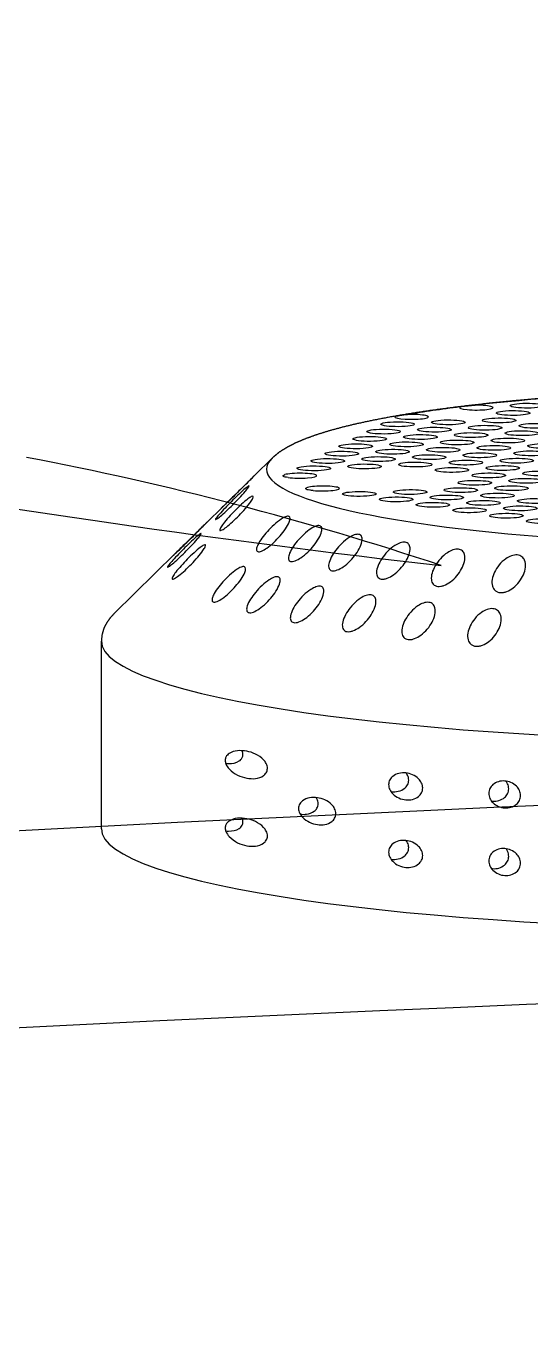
# Model space of a CAD drawing. Extents: x 398 to 508, y 628 to 778.
# Drawn here: x 456.086 to 457.453, y 676.666 to 680.241 of the extents above; entities that cross this region are included whole.
import ezdxf

# ---------------------------------------------------------------- set-up
doc = ezdxf.new("R2010")
doc.units = 0
doc.header["$MEASUREMENT"] = 0
doc.layers.add('1', color=4, linetype='Continuous')
doc.layers.add('DIM', color=3, linetype='Continuous')

# ---------------------------------------------------------------- blocks, each defined once
blk = doc.blocks.new('SUCTION')
at = {"layer": '1'}
for p, q in [((-0.4728, -1.3603), (-0.4244, -1.408)), ((-0.3377, -1.4934), (-0.2956, -1.5349)), ((-0.2095, -1.6197), (-0.0445, -1.7824)), ((0.5395, -1.808), (0.0307, -1.8158))]:
    blk.add_line(p, q, dxfattribs=at)
for centre, major_axis, start_param, end_param in [((0.0017, 0.059), (-0.0289, 1.8748), 3.141593, 6.283185), ((0.5106, 0.0668), (-0.0289, 1.8748), 3.141593, 6.283185), ((-0.4641, 0.0518), (-0.022, 1.427), 2.994561, 6.430217)]:
    blk.add_ellipse(centre, major_axis=major_axis, ratio=0.145722, start_param=start_param, end_param=end_param, dxfattribs=at)
at = {"layer": '1', "color": 3}
for centre, major_axis, start_param, end_param in [((-0.4786, 0.0515), (-0.0215, 1.3915), 1.410939, 2.237983), ((-0.5711, -0.6471), (0.0007, -0.0455), 0.253665, 6.53685), ((-0.5169, -0.6224), (0.0007, -0.0455), 0.253665, 6.53685), ((-0.4421, -0.6353), (0.0007, -0.0455), 0.253665, 6.53685), ((-0.3673, -0.6481), (0.0007, -0.0455), 0.253665, 6.53685), ((-0.313, -0.6234), (0.0007, -0.0455), 0.253665, 6.53685), ((-0.6254, -0.6718), (0.0007, -0.0455), 0.253665, 6.53685), ((-0.5506, -0.6846), (0.0007, -0.0455), 0.253665, 6.53685), ((-0.4963, -0.66), (0.0007, -0.0455), 0.253665, 6.53685), ((-0.4216, -0.6728), (0.0007, -0.0455), 0.253665, 6.53685), ((-0.3468, -0.6857), (0.0007, -0.0455), 0.253665, 6.53685), ((-0.6049, -0.7093), (0.0007, -0.0455), 0.253665, 6.53685), ((-0.5301, -0.7222), (0.0007, -0.0455), 0.253665, 6.53685), ((-0.4758, -0.6975), (0.0007, -0.0455), 0.253665, 6.53685), ((-0.401, -0.7104), (0.0007, -0.0455), 0.253665, 6.53685), ((-0.3262, -0.7232), (0.0007, -0.0455), 0.253665, 6.53685), ((-0.5843, -0.7469), (0.0007, -0.0455), 0.253665, 6.53685), ((-0.5096, -0.7598), (0.0007, -0.0455), 0.253665, 6.53685), ((-0.4553, -0.7351), (0.0007, -0.0455), 0.253665, 6.53685), ((-0.3805, -0.7479), (0.0007, -0.0455), 0.253665, 6.53685), ((-0.5638, -0.7845), (0.0007, -0.0455), 0.253665, 6.53685), ((-0.489, -0.7973), (0.0007, -0.0455), 0.253665, 6.53685), ((-0.4348, -0.7726), (0.0007, -0.0455), 0.253665, 6.53685), ((-0.36, -0.7855), (0.0007, -0.0455), 0.253665, 6.53685), ((-0.6181, -0.8091), (0.0007, -0.0455), 6.025162, 11.05551), ((-0.5433, -0.822), (0.0007, -0.0455), 0.253665, 6.53685), ((-0.4685, -0.8349), (0.0007, -0.0455), 0.253665, 6.53685), ((-0.4142, -0.8102), (0.0007, -0.0455), 0.253665, 6.53685), ((-0.3395, -0.823), (0.0007, -0.0455), 0.253665, 6.53685), ((-0.5228, -0.8596), (0.0007, -0.0455), 0.253665, 6.53685), ((-0.448, -0.8724), (0.0007, -0.0455), 0.253665, 6.53685), ((-0.3937, -0.8477), (0.0007, -0.0455), 0.253665, 6.53685), ((-0.4786, 0.0515), (-0.0215, 1.3915), 2.276318, 2.419801), ((-0.577, -0.8843), (0.0007, -0.0455), 0.253665, 6.53685), ((-0.5022, -0.8971), (0.0007, -0.0455), 0.253665, 6.53685), ((-0.3732, -0.8853), (0.0007, -0.0455), 0.253665, 6.53685), ((-0.5565, -0.9218), (0.0007, -0.0455), 0.253665, 6.53685), ((-0.4817, -0.9347), (0.0007, -0.0455), 0.253665, 6.53685), ((-0.3527, -0.9228), (0.0007, -0.0455), 0.253665, 6.53685), ((-0.536, -0.9594), (0.0007, -0.0455), 0.253665, 6.53685), ((-0.4612, -0.9722), (0.0007, -0.0455), 0.253665, 6.53685), ((-0.5902, -0.9841), (0.0007, -0.0455), 6.20698, 11.237328), ((-0.5155, -0.9969), (0.0007, -0.0455), 0.253665, 6.53685), ((-0.3864, -0.9851), (0.0007, -0.0455), 0.253665, 6.53685), ((-0.5697, -1.0216), (0.0007, -0.0455), 0.253665, 6.53685), ((-0.4949, -1.0345), (0.0007, -0.0455), 0.253665, 6.53685), ((-0.3659, -1.0226), (0.0007, -0.0455), 0.253665, 6.53685), ((-0.5492, -1.0592), (0.0007, -0.0455), 0.253665, 6.53685), ((-0.4744, -1.072), (0.0007, -0.0455), 0.253665, 6.53685), ((-0.5287, -1.0967), (0.0007, -0.0455), 0.253665, 6.53685), ((-0.4539, -1.1096), (0.0007, -0.0455), 0.253665, 6.53685), ((-0.3791, -1.1224), (0.0007, -0.0455), 0.253665, 6.53685), ((-0.5081, -1.1343), (0.0007, -0.0455), 0.253665, 6.53685), ((-0.4876, -1.1718), (0.0007, -0.0455), 0.253665, 6.53685), ((-0.4671, -1.2094), (0.0007, -0.0455), 0.253665, 6.53685), ((-0.3923, -1.2222), (0.0007, -0.0455), 0.970993, 6.001341), ((-0.4466, -1.2469), (0.0007, -0.0455), 0.253665, 6.53685), ((-0.426, -1.2845), (0.0007, -0.0455), 0.789174, 5.819522)]:
    blk.add_ellipse(centre, major_axis=major_axis, ratio=0.145722, start_param=start_param, end_param=end_param, dxfattribs=at)
at = {"layer": '1'}
for points in [[(-0.6826, 0.2881), (-0.6831, 0.2145), (-0.6829, 0.1403), (-0.6822, 0.066), (-0.6809, -0.0084), (-0.679, -0.0826), (-0.6766, -0.1565), (-0.6736, -0.2298), (-0.67, -0.3023), (-0.6659, -0.3738), (-0.6613, -0.4441), (-0.6561, -0.513), (-0.6505, -0.5804), (-0.6443, -0.646), (-0.6377, -0.7097), (-0.6306, -0.7713), (-0.6231, -0.8306), (-0.6151, -0.8875), (-0.6068, -0.9418), (-0.598, -0.9934), (-0.5889, -1.0422), (-0.5794, -1.088), (-0.5696, -1.1307), (-0.5595, -1.1704), (-0.549, -1.2068), (-0.5381, -1.24), (-0.5268, -1.27), (-0.515, -1.2969), (-0.5024, -1.3208), (-0.4886, -1.3418), (-0.4728, -1.3603)], [(-0.0445, -1.7824), (-0.0324, -1.793), (-0.0189, -1.8022), (-0.0038, -1.8096), (0.0129, -1.8143), (0.0307, -1.8158)]]:
    blk.add_open_spline(points, degree=1, dxfattribs=at)
at = {"layer": '1', "color": 3}
for points, knots in [([(-0.1671, -0.6745), (-0.1608, -0.6771), (-0.1542, -0.6808), (-0.1416, -0.6901), (-0.1357, -0.6957), (-0.127, -0.7068), (-0.1233, -0.7127), (-0.1196, -0.7219), (-0.1187, -0.725), (-0.1176, -0.731), (-0.1174, -0.734), (-0.1178, -0.7395), (-0.1184, -0.7421), (-0.1202, -0.7468), (-0.1215, -0.749), (-0.1262, -0.7544), (-0.1305, -0.7568), (-0.1402, -0.7597), (-0.1465, -0.76), (-0.1596, -0.758), (-0.1664, -0.7559), (-0.179, -0.7501), (-0.186, -0.7459), (-0.1989, -0.7356), (-0.2049, -0.7294), (-0.2128, -0.7183), (-0.2158, -0.7131), (-0.2197, -0.7024), (-0.2206, -0.6969), (-0.2199, -0.6874), (-0.2184, -0.683), (-0.2132, -0.6761), (-0.2097, -0.6737), (-0.2007, -0.6698), (-0.1942, -0.6689), (-0.1806, -0.67), (-0.1735, -0.6719), (-0.1671, -0.6745)], [0, 0, 0, 0, 0.023389, 0.023389, 0.0467779, 0.0467779, 0.0659746, 0.0659746, 0.0755729, 0.0755729, 0.0851712, 0.0851712, 0.0947696, 0.0947696, 0.1043679, 0.1043679, 0.1235645, 0.1235645, 0.1469535, 0.1469535, 0.1703425, 0.1703425, 0.1947513, 0.1947513, 0.2191601, 0.2191601, 0.2357472, 0.2357472, 0.2523342, 0.2523342, 0.2689213, 0.2689213, 0.2855084, 0.2855084, 0.3099172, 0.3099172, 0.334326, 0.334326, 0.334326, 0.334326]), ([(0.4272, -0.7594), (0.4227, -0.7594), (0.418, -0.7584), (0.4098, -0.7545), (0.4062, -0.7516), (0.3997, -0.7444), (0.3969, -0.7392), (0.3934, -0.728), (0.3928, -0.722), (0.3934, -0.711), (0.3946, -0.7051), (0.3992, -0.6939), (0.4025, -0.6886), (0.4097, -0.6812), (0.4136, -0.6782), (0.4224, -0.6741), (0.4271, -0.6729), (0.4362, -0.6728), (0.4409, -0.6738), (0.4492, -0.6776), (0.4528, -0.6805), (0.4593, -0.6877), (0.4622, -0.6929), (0.4657, -0.704), (0.4663, -0.7099), (0.4657, -0.7209), (0.4645, -0.7269), (0.4598, -0.7382), (0.4564, -0.7435), (0.4491, -0.751), (0.4452, -0.754), (0.4365, -0.7581), (0.4318, -0.7593), (0.4272, -0.7594)], [0, 0, 0, 0, 0.0137694, 0.0137694, 0.0275389, 0.0275389, 0.045875, 0.045875, 0.0642111, 0.0642111, 0.0822466, 0.0822466, 0.1002822, 0.1002822, 0.114005, 0.114005, 0.1277279, 0.1277279, 0.1414507, 0.1414507, 0.1551736, 0.1551736, 0.1732091, 0.1732091, 0.1912446, 0.1912446, 0.2095807, 0.2095807, 0.2279168, 0.2279168, 0.2416863, 0.2416863, 0.2554557, 0.2554557, 0.2554557, 0.2554557]), ([(0.6104, -0.7565), (0.6058, -0.7566), (0.6012, -0.7556), (0.5929, -0.7517), (0.5893, -0.7488), (0.5829, -0.7416), (0.58, -0.7364), (0.5766, -0.7252), (0.5759, -0.7192), (0.5765, -0.7082), (0.5777, -0.7022), (0.5823, -0.6911), (0.5857, -0.6858), (0.5929, -0.6784), (0.5968, -0.6754), (0.6055, -0.6712), (0.6103, -0.6701), (0.6193, -0.67), (0.624, -0.6709), (0.6323, -0.6748), (0.636, -0.6777), (0.6425, -0.6849), (0.6453, -0.6901), (0.6488, -0.7012), (0.6494, -0.7071), (0.6489, -0.7181), (0.6476, -0.7241), (0.6429, -0.7354), (0.6395, -0.7407), (0.6323, -0.7482), (0.6284, -0.7512), (0.6197, -0.7553), (0.6149, -0.7565), (0.6104, -0.7565)], [0, 0, 0, 0, 0.0137694, 0.0137694, 0.0275389, 0.0275389, 0.045875, 0.045875, 0.0642111, 0.0642111, 0.0822466, 0.0822466, 0.1002822, 0.1002822, 0.114005, 0.114005, 0.1277279, 0.1277279, 0.1414507, 0.1414507, 0.1551736, 0.1551736, 0.1732091, 0.1732091, 0.1912446, 0.1912446, 0.2095807, 0.2095807, 0.2279168, 0.2279168, 0.2416863, 0.2416863, 0.2554557, 0.2554557, 0.2554557, 0.2554557]), ([(0.4477, -0.7519), (0.4478, -0.7508), (0.4479, -0.7497), (0.4483, -0.7431), (0.4477, -0.737), (0.4443, -0.7257), (0.4415, -0.7204), (0.435, -0.7131), (0.4314, -0.7102), (0.4232, -0.7063), (0.4185, -0.7053), (0.4095, -0.7055), (0.4047, -0.7066), (0.3979, -0.7099), (0.3955, -0.7114), (0.3934, -0.7131)], [0.06228793, 0.06228793, 0.06228793, 0.06228793, 0.06587176, 0.06587176, 0.08466047, 0.08466047, 0.10344918, 0.10344918, 0.11715342, 0.11715342, 0.13085765, 0.13085765, 0.14456189, 0.14456189, 0.15250533, 0.15250533, 0.15250533, 0.15250533]), ([(0.6308, -0.749), (0.6309, -0.7479), (0.631, -0.7469), (0.6314, -0.7402), (0.6309, -0.7342), (0.6275, -0.7229), (0.6246, -0.7176), (0.6181, -0.7103), (0.6145, -0.7074), (0.6063, -0.7035), (0.6017, -0.7025), (0.5926, -0.7027), (0.5879, -0.7038), (0.581, -0.7071), (0.5787, -0.7086), (0.5765, -0.7102)], [0.06228793, 0.06228793, 0.06228793, 0.06228793, 0.06587176, 0.06587176, 0.08466047, 0.08466047, 0.10344918, 0.10344918, 0.11715342, 0.11715342, 0.13085765, 0.13085765, 0.14456189, 0.14456189, 0.15250533, 0.15250533, 0.15250533, 0.15250533]), ([(-0.0204, -0.7382), (-0.0142, -0.7408), (-0.0075, -0.7445), (0.0051, -0.7538), (0.011, -0.7594), (0.0197, -0.7705), (0.0234, -0.7764), (0.027, -0.7856), (0.0279, -0.7886), (0.029, -0.7947), (0.0292, -0.7976), (0.0288, -0.8032), (0.0282, -0.8058), (0.0264, -0.8105), (0.0251, -0.8126), (0.0204, -0.8181), (0.0162, -0.8205), (0.0065, -0.8234), (0.0002, -0.8236), (-0.0129, -0.8217), (-0.0197, -0.8196), (-0.0323, -0.8138), (-0.0393, -0.8096), (-0.0522, -0.7993), (-0.0582, -0.7931), (-0.0662, -0.782), (-0.0692, -0.7768), (-0.0731, -0.7661), (-0.074, -0.7606), (-0.0733, -0.7511), (-0.0717, -0.7467), (-0.0666, -0.7398), (-0.063, -0.7373), (-0.054, -0.7334), (-0.0475, -0.7326), (-0.0339, -0.7337), (-0.0268, -0.7356), (-0.0204, -0.7382)], [0, 0, 0, 0, 0.0233552, 0.0233552, 0.0467103, 0.0467103, 0.0658795, 0.0658795, 0.0754641, 0.0754641, 0.0850487, 0.0850487, 0.0946332, 0.0946332, 0.1042178, 0.1042178, 0.123387, 0.123387, 0.1467421, 0.1467421, 0.1700973, 0.1700973, 0.1945396, 0.1945396, 0.2189818, 0.2189818, 0.2355966, 0.2355966, 0.2522113, 0.2522113, 0.2688261, 0.2688261, 0.2854408, 0.2854408, 0.3098831, 0.3098831, 0.3343253, 0.3343253, 0.3343253, 0.3343253]), ([(-0.6191, -0.8532), (-0.6193, -0.8529), (-0.6194, -0.8525), (-0.6202, -0.8506), (-0.6206, -0.8483), (-0.6214, -0.8429), (-0.6218, -0.84), (-0.6227, -0.8336), (-0.6231, -0.83), (-0.6241, -0.8216), (-0.6245, -0.8168), (-0.6247, -0.812)], [-0.10333223, -0.10333223, -0.10333223, -0.10333223, -0.09981809, -0.09981809, -0.08531374, -0.08531374, -0.07331614, -0.07331614, -0.06095866, -0.06095866, -0.0463084, -0.0463084, -0.0463084, -0.0463084]), ([(-0.18, -0.8424), (-0.1739, -0.8455), (-0.1673, -0.8498), (-0.1548, -0.86), (-0.1491, -0.866), (-0.1405, -0.8774), (-0.137, -0.8833), (-0.1335, -0.8923), (-0.1326, -0.8953), (-0.1317, -0.901), (-0.1315, -0.9038), (-0.132, -0.9088), (-0.1327, -0.9112), (-0.1346, -0.9153), (-0.1359, -0.9171), (-0.1407, -0.9215), (-0.145, -0.9232), (-0.1548, -0.9246), (-0.1611, -0.924), (-0.1742, -0.9205), (-0.1809, -0.9176), (-0.1935, -0.9106), (-0.2003, -0.9059), (-0.2131, -0.8947), (-0.219, -0.8882), (-0.2267, -0.877), (-0.2296, -0.8718), (-0.2333, -0.8614), (-0.234, -0.8563), (-0.2332, -0.8475), (-0.2315, -0.8437), (-0.2262, -0.838), (-0.2227, -0.8361), (-0.2136, -0.8336), (-0.2071, -0.8337), (-0.1935, -0.8364), (-0.1865, -0.8391), (-0.18, -0.8424)], [0, 0, 0, 0, 0.023389, 0.023389, 0.0467779, 0.0467779, 0.0659746, 0.0659746, 0.0755729, 0.0755729, 0.0851712, 0.0851712, 0.0947696, 0.0947696, 0.1043679, 0.1043679, 0.1235645, 0.1235645, 0.1469535, 0.1469535, 0.1703425, 0.1703425, 0.1947513, 0.1947513, 0.2191601, 0.2191601, 0.2357472, 0.2357472, 0.2523342, 0.2523342, 0.2689213, 0.2689213, 0.2855084, 0.2855084, 0.3099172, 0.3099172, 0.334326, 0.334326, 0.334326, 0.334326]), ([(-0.0345, -0.9202), (-0.0283, -0.9233), (-0.0217, -0.9276), (-0.0094, -0.9378), (-0.0036, -0.9438), (0.0049, -0.9552), (0.0085, -0.9611), (0.012, -0.9701), (0.0128, -0.973), (0.0138, -0.9788), (0.0139, -0.9815), (0.0134, -0.9866), (0.0128, -0.9889), (0.0108, -0.993), (0.0095, -0.9948), (0.0047, -0.9993), (0.0004, -1.0009), (-0.0093, -1.0023), (-0.0156, -1.0018), (-0.0287, -0.9983), (-0.0354, -0.9954), (-0.048, -0.9884), (-0.0548, -0.9837), (-0.0676, -0.9725), (-0.0735, -0.966), (-0.0812, -0.9548), (-0.0841, -0.9495), (-0.0878, -0.9392), (-0.0886, -0.934), (-0.0877, -0.9253), (-0.0861, -0.9214), (-0.0808, -0.9157), (-0.0772, -0.9138), (-0.0681, -0.9114), (-0.0616, -0.9115), (-0.048, -0.9142), (-0.0409, -0.9169), (-0.0345, -0.9202)], [0, 0, 0, 0, 0.0233552, 0.0233552, 0.0467103, 0.0467103, 0.0658795, 0.0658795, 0.0754641, 0.0754641, 0.0850487, 0.0850487, 0.0946332, 0.0946332, 0.1042178, 0.1042178, 0.123387, 0.123387, 0.1467421, 0.1467421, 0.1700973, 0.1700973, 0.1945396, 0.1945396, 0.2189818, 0.2189818, 0.2355966, 0.2355966, 0.2522113, 0.2522113, 0.2688261, 0.2688261, 0.2854408, 0.2854408, 0.3098831, 0.3098831, 0.3343253, 0.3343253, 0.3343253, 0.3343253]), ([(0.4077, -1.031), (0.4054, -1.0311), (0.4032, -1.0308), (0.3988, -1.0298), (0.3967, -1.029), (0.3909, -1.0261), (0.3876, -1.0233), (0.3812, -1.0156), (0.3784, -1.0099), (0.3752, -0.9976), (0.3748, -0.9911), (0.3757, -0.9792), (0.3772, -0.9727), (0.3824, -0.9605), (0.3861, -0.9547), (0.3938, -0.9469), (0.3977, -0.9439), (0.4062, -0.9398), (0.4109, -0.9386), (0.4199, -0.9385), (0.4244, -0.9395), (0.4323, -0.9434), (0.4357, -0.9462), (0.4422, -0.9538), (0.445, -0.9595), (0.4483, -0.9716), (0.4487, -0.978), (0.4477, -0.9899), (0.4462, -0.9965), (0.4408, -1.0089), (0.437, -1.0148), (0.4292, -1.0226), (0.4254, -1.0255), (0.4191, -1.0287), (0.4168, -1.0295), (0.4123, -1.0307), (0.41, -1.031), (0.4077, -1.031)], [0, 0, 0, 0, 0.0068896, 0.0068896, 0.0137791, 0.0137791, 0.0275583, 0.0275583, 0.0493984, 0.0493984, 0.0712384, 0.0712384, 0.0924883, 0.0924883, 0.1137382, 0.1137382, 0.1274079, 0.1274079, 0.1410777, 0.1410777, 0.1547474, 0.1547474, 0.1684171, 0.1684171, 0.189667, 0.189667, 0.2109169, 0.2109169, 0.2327569, 0.2327569, 0.254597, 0.254597, 0.2683762, 0.2683762, 0.2752657, 0.2752657, 0.2821553, 0.2821553, 0.2821553, 0.2821553]), ([(0.5908, -1.0282), (0.5886, -1.0282), (0.5863, -1.028), (0.582, -1.027), (0.5799, -1.0262), (0.574, -1.0233), (0.5708, -1.0204), (0.5643, -1.0128), (0.5615, -1.007), (0.5583, -0.9948), (0.5579, -0.9882), (0.5589, -0.9763), (0.5603, -0.9699), (0.5655, -0.9577), (0.5692, -0.9518), (0.577, -0.944), (0.5808, -0.9411), (0.5893, -0.937), (0.594, -0.9358), (0.603, -0.9356), (0.6076, -0.9367), (0.6155, -0.9406), (0.6188, -0.9434), (0.6254, -0.951), (0.6282, -0.9567), (0.6314, -0.9688), (0.6318, -0.9752), (0.6308, -0.9871), (0.6293, -0.9937), (0.624, -1.0061), (0.6202, -1.012), (0.6124, -1.0198), (0.6086, -1.0227), (0.6022, -1.0259), (0.6, -1.0267), (0.5954, -1.0278), (0.5931, -1.0282), (0.5908, -1.0282)], [0, 0, 0, 0, 0.0068896, 0.0068896, 0.0137791, 0.0137791, 0.0275583, 0.0275583, 0.0493984, 0.0493984, 0.0712384, 0.0712384, 0.0924883, 0.0924883, 0.1137382, 0.1137382, 0.1274079, 0.1274079, 0.1410777, 0.1410777, 0.1547474, 0.1547474, 0.1684171, 0.1684171, 0.189667, 0.189667, 0.2109169, 0.2109169, 0.2327569, 0.2327569, 0.254597, 0.254597, 0.2683762, 0.2683762, 0.2752657, 0.2752657, 0.2821553, 0.2821553, 0.2821553, 0.2821553]), ([(-0.5901, -1.0294), (-0.5903, -1.0293), (-0.5906, -1.029), (-0.5913, -1.0278), (-0.5918, -1.0262), (-0.5927, -1.0222), (-0.5931, -1.02), (-0.5941, -1.0147), (-0.5946, -1.0117), (-0.5957, -1.0042), (-0.5963, -0.9998), (-0.5965, -0.9951)], [-0.10333581, -0.10333581, -0.10333581, -0.10333581, -0.09774084, -0.09774084, -0.08402044, -0.08402044, -0.07264257, -0.07264257, -0.06085918, -0.06085918, -0.04630941, -0.04630941, -0.04630941, -0.04630941]), ([(-0.1963, -0.9949), (-0.1902, -0.9986), (-0.1837, -1.0034), (-0.1714, -1.0144), (-0.1658, -1.0206), (-0.1575, -1.0321), (-0.154, -1.038), (-0.1507, -1.0465), (-0.1499, -1.0494), (-0.1491, -1.0547), (-0.149, -1.0572), (-0.1496, -1.0617), (-0.1503, -1.0637), (-0.1523, -1.0672), (-0.1536, -1.0686), (-0.1585, -1.0719), (-0.1629, -1.0728), (-0.1727, -1.0727), (-0.179, -1.0713), (-0.192, -1.0663), (-0.1987, -1.0627), (-0.2111, -1.0547), (-0.2179, -1.0495), (-0.2304, -1.0376), (-0.2361, -1.031), (-0.2436, -1.0197), (-0.2464, -1.0146), (-0.2499, -1.0048), (-0.2506, -1), (-0.2496, -0.9922), (-0.2478, -0.989), (-0.2424, -0.9846), (-0.2388, -0.9834), (-0.2297, -0.9824), (-0.2232, -0.9833), (-0.2097, -0.9876), (-0.2027, -0.991), (-0.1963, -0.9949)], [0, 0, 0, 0, 0.023389, 0.023389, 0.0467779, 0.0467779, 0.0659746, 0.0659746, 0.0755729, 0.0755729, 0.0851712, 0.0851712, 0.0947696, 0.0947696, 0.1043679, 0.1043679, 0.1235645, 0.1235645, 0.1469535, 0.1469535, 0.1703425, 0.1703425, 0.1947513, 0.1947513, 0.2191601, 0.2191601, 0.2357472, 0.2357472, 0.2523342, 0.2523342, 0.2689213, 0.2689213, 0.2855084, 0.2855084, 0.3099172, 0.3099172, 0.334326, 0.334326, 0.334326, 0.334326]), ([(0.4266, -1.0244), (0.4266, -1.0242), (0.4266, -1.0239), (0.4272, -1.0176), (0.427, -1.0109), (0.4239, -0.9983), (0.4211, -0.9923), (0.4145, -0.9845), (0.4113, -0.9817), (0.4055, -0.9788), (0.4034, -0.9781), (0.3991, -0.9771), (0.3969, -0.9768), (0.3924, -0.9769), (0.3901, -0.9772), (0.3856, -0.9783), (0.3833, -0.9792), (0.3792, -0.9812), (0.3772, -0.9824), (0.3754, -0.9838)], [0.07451048, 0.07451048, 0.07451048, 0.07451048, 0.0754781, 0.0754781, 0.09854089, 0.09854089, 0.12160367, 0.12160367, 0.13525987, 0.13525987, 0.14208797, 0.14208797, 0.14891607, 0.14891607, 0.15574416, 0.15574416, 0.16257226, 0.16257226, 0.16931395, 0.16931395, 0.16931395, 0.16931395]), ([(0.6097, -1.0216), (0.6097, -1.0213), (0.6098, -1.0211), (0.6104, -1.0147), (0.6101, -1.0081), (0.607, -0.9955), (0.6042, -0.9894), (0.5976, -0.9817), (0.5944, -0.9789), (0.5886, -0.976), (0.5866, -0.9752), (0.5823, -0.9742), (0.58, -0.974), (0.5755, -0.9741), (0.5732, -0.9744), (0.5687, -0.9755), (0.5665, -0.9763), (0.5623, -0.9784), (0.5603, -0.9796), (0.5585, -0.9809)], [0.07451048, 0.07451048, 0.07451048, 0.07451048, 0.0754781, 0.0754781, 0.09854089, 0.09854089, 0.12160367, 0.12160367, 0.13525987, 0.13525987, 0.14208797, 0.14208797, 0.14891607, 0.14891607, 0.15574416, 0.15574416, 0.16257226, 0.16257226, 0.16931395, 0.16931395, 0.16931395, 0.16931395]), ([(-0.0522, -1.0854), (-0.0461, -1.0891), (-0.0396, -1.0939), (-0.0274, -1.1049), (-0.0217, -1.1111), (-0.0135, -1.1226), (-0.01, -1.1285), (-0.0067, -1.137), (-0.0059, -1.1398), (-0.0051, -1.1452), (-0.005, -1.1477), (-0.0056, -1.1522), (-0.0063, -1.1542), (-0.0083, -1.1576), (-0.0096, -1.1591), (-0.0145, -1.1624), (-0.0189, -1.1633), (-0.0286, -1.1632), (-0.0349, -1.1618), (-0.0479, -1.1568), (-0.0546, -1.1533), (-0.067, -1.1452), (-0.0738, -1.14), (-0.0864, -1.1281), (-0.0921, -1.1215), (-0.0996, -1.1102), (-0.1024, -1.1051), (-0.1059, -1.0952), (-0.1066, -1.0905), (-0.1056, -1.0827), (-0.1038, -1.0794), (-0.0984, -1.075), (-0.0948, -1.0738), (-0.0857, -1.0728), (-0.0792, -1.0738), (-0.0656, -1.0781), (-0.0586, -1.0815), (-0.0522, -1.0854)], [0, 0, 0, 0, 0.0233552, 0.0233552, 0.0467103, 0.0467103, 0.0658795, 0.0658795, 0.0754641, 0.0754641, 0.0850487, 0.0850487, 0.0946332, 0.0946332, 0.1042178, 0.1042178, 0.123387, 0.123387, 0.1467421, 0.1467421, 0.1700973, 0.1700973, 0.1945396, 0.1945396, 0.2189818, 0.2189818, 0.2355966, 0.2355966, 0.2522113, 0.2522113, 0.2688261, 0.2688261, 0.2854408, 0.2854408, 0.3098831, 0.3098831, 0.3343253, 0.3343253, 0.3343253, 0.3343253]), ([(-0.2156, -1.1294), (-0.2095, -1.1336), (-0.2031, -1.1388), (-0.1911, -1.1504), (-0.1855, -1.1568), (-0.1775, -1.1682), (-0.1741, -1.1739), (-0.171, -1.182), (-0.1703, -1.1846), (-0.1695, -1.1894), (-0.1695, -1.1916), (-0.1702, -1.1955), (-0.1709, -1.1972), (-0.173, -1.1999), (-0.1744, -1.2009), (-0.1793, -1.2031), (-0.1837, -1.2032), (-0.1935, -1.2016), (-0.1998, -1.1993), (-0.2127, -1.1929), (-0.2193, -1.1888), (-0.2316, -1.1798), (-0.2382, -1.1742), (-0.2505, -1.1618), (-0.2562, -1.1551), (-0.2634, -1.1442), (-0.2661, -1.1392), (-0.2694, -1.13), (-0.27, -1.1258), (-0.2688, -1.1191), (-0.267, -1.1165), (-0.2615, -1.1134), (-0.2579, -1.1129), (-0.2488, -1.1134), (-0.2423, -1.1152), (-0.2288, -1.121), (-0.2219, -1.1251), (-0.2156, -1.1294)], [0, 0, 0, 0, 0.023389, 0.023389, 0.0467779, 0.0467779, 0.0659746, 0.0659746, 0.0755729, 0.0755729, 0.0851712, 0.0851712, 0.0947696, 0.0947696, 0.1043679, 0.1043679, 0.1235645, 0.1235645, 0.1469535, 0.1469535, 0.1703425, 0.1703425, 0.1947513, 0.1947513, 0.2191601, 0.2191601, 0.2357472, 0.2357472, 0.2523342, 0.2523342, 0.2689213, 0.2689213, 0.2855084, 0.2855084, 0.3099172, 0.3099172, 0.334326, 0.334326, 0.334326, 0.334326]), ([(0.476, -1.2742), (0.4737, -1.2742), (0.4715, -1.2739), (0.4674, -1.2729), (0.4655, -1.2721), (0.4602, -1.2691), (0.4573, -1.2664), (0.4508, -1.2582), (0.4482, -1.2516), (0.4454, -1.2376), (0.4453, -1.2303), (0.4469, -1.2171), (0.4487, -1.2099), (0.4547, -1.1962), (0.4589, -1.1895), (0.4675, -1.1812), (0.4711, -1.1784), (0.4773, -1.1753), (0.4795, -1.1745), (0.4839, -1.1733), (0.4862, -1.173), (0.4907, -1.1729), (0.4929, -1.1732), (0.4971, -1.1742), (0.4991, -1.175), (0.5046, -1.1779), (0.5076, -1.1806), (0.5143, -1.1887), (0.517, -1.1952), (0.5198, -1.2089), (0.5198, -1.2159), (0.5182, -1.2292), (0.5163, -1.2365), (0.5099, -1.2506), (0.5056, -1.2574), (0.4969, -1.2658), (0.4934, -1.2686), (0.4872, -1.2717), (0.4851, -1.2726), (0.4806, -1.2738), (0.4784, -1.2741), (0.476, -1.2742)], [0, 0, 0, 0, 0.0069864, 0.0069864, 0.0139728, 0.0139728, 0.0279456, 0.0279456, 0.0559253, 0.0559253, 0.0839051, 0.0839051, 0.1105409, 0.1105409, 0.1371767, 0.1371767, 0.1508496, 0.1508496, 0.1576861, 0.1576861, 0.1645225, 0.1645225, 0.171359, 0.171359, 0.1781955, 0.1781955, 0.1918684, 0.1918684, 0.2185042, 0.2185042, 0.24514, 0.24514, 0.2731197, 0.2731197, 0.3010995, 0.3010995, 0.3150723, 0.3150723, 0.3220587, 0.3220587, 0.3290451, 0.3290451, 0.3290451, 0.3290451]), ([(-0.0732, -1.2311), (-0.0672, -1.2353), (-0.0607, -1.2405), (-0.0488, -1.2521), (-0.0432, -1.2584), (-0.0352, -1.2698), (-0.0318, -1.2755), (-0.0287, -1.2836), (-0.028, -1.2862), (-0.0272, -1.291), (-0.0272, -1.2932), (-0.0279, -1.2971), (-0.0286, -1.2987), (-0.0307, -1.3015), (-0.0321, -1.3025), (-0.037, -1.3047), (-0.0414, -1.3048), (-0.0511, -1.3032), (-0.0574, -1.301), (-0.0703, -1.2946), (-0.0769, -1.2904), (-0.0892, -1.2815), (-0.0959, -1.2758), (-0.1082, -1.2635), (-0.1138, -1.2568), (-0.1211, -1.2458), (-0.1238, -1.2409), (-0.1271, -1.2317), (-0.1277, -1.2274), (-0.1265, -1.2207), (-0.1247, -1.2181), (-0.1192, -1.215), (-0.1156, -1.2145), (-0.1064, -1.215), (-0.0999, -1.2168), (-0.0865, -1.2227), (-0.0795, -1.2267), (-0.0732, -1.2311)], [0, 0, 0, 0, 0.0233552, 0.0233552, 0.0467103, 0.0467103, 0.0658795, 0.0658795, 0.0754641, 0.0754641, 0.0850487, 0.0850487, 0.0946332, 0.0946332, 0.1042178, 0.1042178, 0.123387, 0.123387, 0.1467421, 0.1467421, 0.1700973, 0.1700973, 0.1945396, 0.1945396, 0.2189818, 0.2189818, 0.2355966, 0.2355966, 0.2522113, 0.2522113, 0.2688261, 0.2688261, 0.2854408, 0.2854408, 0.3098831, 0.3098831, 0.3343253, 0.3343253, 0.3343253, 0.3343253]), ([(-0.3864, -1.2478), (-0.3867, -1.2512), (-0.3869, -1.2543), (-0.3875, -1.2602), (-0.3879, -1.2627), (-0.3891, -1.2663), (-0.39, -1.2674), (-0.3918, -1.2679), (-0.3927, -1.2674), (-0.3935, -1.266)], [-0.10334717, -0.10334717, -0.10334717, -0.10334717, -0.09099542, -0.09099542, -0.07615637, -0.07615637, -0.06155718, -0.06155718, -0.04630625, -0.04630625, -0.04630625, -0.04630625]), ([(-0.2375, -1.2438), (-0.2316, -1.2484), (-0.2252, -1.2539), (-0.2135, -1.2659), (-0.208, -1.2723), (-0.2002, -1.2834), (-0.1969, -1.2888), (-0.194, -1.2962), (-0.1933, -1.2986), (-0.1926, -1.3028), (-0.1926, -1.3047), (-0.1934, -1.3079), (-0.1942, -1.3092), (-0.1963, -1.3111), (-0.1977, -1.3118), (-0.2027, -1.3127), (-0.2071, -1.3121), (-0.2169, -1.309), (-0.2231, -1.306), (-0.2359, -1.2983), (-0.2425, -1.2936), (-0.2545, -1.2838), (-0.2611, -1.2779), (-0.2732, -1.2653), (-0.2787, -1.2587), (-0.2857, -1.2481), (-0.2883, -1.2435), (-0.2914, -1.2351), (-0.2919, -1.2314), (-0.2906, -1.2259), (-0.2888, -1.224), (-0.2832, -1.2223), (-0.2796, -1.2225), (-0.2704, -1.2244), (-0.264, -1.2271), (-0.2506, -1.2344), (-0.2437, -1.239), (-0.2375, -1.2438)], [0, 0, 0, 0, 0.023389, 0.023389, 0.0467779, 0.0467779, 0.0659746, 0.0659746, 0.0755729, 0.0755729, 0.0851712, 0.0851712, 0.0947696, 0.0947696, 0.1043679, 0.1043679, 0.1235645, 0.1235645, 0.1469535, 0.1469535, 0.1703425, 0.1703425, 0.1947513, 0.1947513, 0.2191601, 0.2191601, 0.2357472, 0.2357472, 0.2523342, 0.2523342, 0.2689213, 0.2689213, 0.2855084, 0.2855084, 0.3099172, 0.3099172, 0.334326, 0.334326, 0.334326, 0.334326]), ([(0.4916, -1.2694), (0.4921, -1.2638), (0.492, -1.2579), (0.4899, -1.2447), (0.4874, -1.2375), (0.4806, -1.2289), (0.4778, -1.2262), (0.4726, -1.2234), (0.4707, -1.2226), (0.4667, -1.2215), (0.4645, -1.2213), (0.46, -1.2213), (0.4577, -1.2217), (0.4534, -1.2229), (0.4513, -1.2237), (0.4481, -1.2253), (0.4469, -1.226), (0.4458, -1.2267)], [0.1031187, 0.1031187, 0.1031187, 0.1031187, 0.1276978, 0.1276978, 0.1593765, 0.1593765, 0.1731128, 0.1731128, 0.179981, 0.179981, 0.1868491, 0.1868491, 0.1937173, 0.1937173, 0.2005854, 0.2005854, 0.2047116, 0.2047116, 0.2047116, 0.2047116]), ([(-0.4208, -1.3165), (-0.4212, -1.3194), (-0.4215, -1.3219), (-0.4222, -1.3264), (-0.4227, -1.3282), (-0.4241, -1.3301), (-0.4249, -1.3302), (-0.4267, -1.329), (-0.4277, -1.3275), (-0.4284, -1.3252)], [-0.10334717, -0.10334717, -0.10334717, -0.10334717, -0.09099542, -0.09099542, -0.07615637, -0.07615637, -0.06155718, -0.06155718, -0.04630625, -0.04630625, -0.04630625, -0.04630625]), ([(-0.2618, -1.3359), (-0.2559, -1.3409), (-0.2497, -1.3467), (-0.2382, -1.3587), (-0.2328, -1.365), (-0.2252, -1.3757), (-0.2221, -1.3808), (-0.2193, -1.3874), (-0.2186, -1.3895), (-0.218, -1.393), (-0.2181, -1.3946), (-0.2189, -1.397), (-0.2197, -1.3979), (-0.2219, -1.399), (-0.2233, -1.3993), (-0.2283, -1.399), (-0.2327, -1.3976), (-0.2424, -1.393), (-0.2486, -1.3893), (-0.2613, -1.3804), (-0.2677, -1.3753), (-0.2796, -1.365), (-0.2861, -1.3588), (-0.2979, -1.3462), (-0.3033, -1.3397), (-0.3101, -1.3298), (-0.3126, -1.3255), (-0.3156, -1.3181), (-0.316, -1.315), (-0.3146, -1.3108), (-0.3127, -1.3096), (-0.3071, -1.3094), (-0.3034, -1.3102), (-0.2943, -1.3137), (-0.2879, -1.3171), (-0.2747, -1.3256), (-0.2679, -1.3308), (-0.2618, -1.3359)], [0, 0, 0, 0, 0.023389, 0.023389, 0.0467779, 0.0467779, 0.0659746, 0.0659746, 0.0755729, 0.0755729, 0.0851712, 0.0851712, 0.0947696, 0.0947696, 0.1043679, 0.1043679, 0.1235645, 0.1235645, 0.1469535, 0.1469535, 0.1703425, 0.1703425, 0.1947513, 0.1947513, 0.2191601, 0.2191601, 0.2357472, 0.2357472, 0.2523342, 0.2523342, 0.2689213, 0.2689213, 0.2855084, 0.2855084, 0.3099172, 0.3099172, 0.334326, 0.334326, 0.334326, 0.334326]), ([(-0.0971, -1.3548), (-0.0912, -1.3594), (-0.0848, -1.365), (-0.0731, -1.3769), (-0.0676, -1.3833), (-0.0598, -1.3943), (-0.0566, -1.3998), (-0.0536, -1.4072), (-0.0529, -1.4096), (-0.0522, -1.4138), (-0.0523, -1.4157), (-0.053, -1.4188), (-0.0538, -1.4201), (-0.0559, -1.4221), (-0.0573, -1.4227), (-0.0623, -1.4237), (-0.0667, -1.423), (-0.0765, -1.4199), (-0.0827, -1.4169), (-0.0955, -1.4093), (-0.102, -1.4046), (-0.1141, -1.3949), (-0.1207, -1.3889), (-0.1328, -1.3763), (-0.1383, -1.3697), (-0.1454, -1.3591), (-0.1479, -1.3544), (-0.1511, -1.3461), (-0.1516, -1.3423), (-0.1503, -1.3368), (-0.1484, -1.3349), (-0.1428, -1.3332), (-0.1392, -1.3334), (-0.13, -1.3354), (-0.1236, -1.3381), (-0.1102, -1.3454), (-0.1033, -1.35), (-0.0971, -1.3548)], [0, 0, 0, 0, 0.0233552, 0.0233552, 0.0467103, 0.0467103, 0.0658795, 0.0658795, 0.0754641, 0.0754641, 0.0850487, 0.0850487, 0.0946332, 0.0946332, 0.1042178, 0.1042178, 0.123387, 0.123387, 0.1467421, 0.1467421, 0.1700973, 0.1700973, 0.1945396, 0.1945396, 0.2189818, 0.2189818, 0.2355966, 0.2355966, 0.2522113, 0.2522113, 0.2688261, 0.2688261, 0.2854408, 0.2854408, 0.3098831, 0.3098831, 0.3343253, 0.3343253, 0.3343253, 0.3343253]), ([(0.532, -1.4724), (0.5304, -1.4725), (0.5287, -1.4723), (0.5257, -1.4716), (0.5243, -1.4711), (0.5187, -1.4685), (0.5155, -1.4651), (0.504, -1.4487), (0.5035, -1.4301), (0.5075, -1.4067), (0.5098, -1.3986), (0.517, -1.3827), (0.5219, -1.3748), (0.5317, -1.3656), (0.5351, -1.3629), (0.541, -1.3599), (0.543, -1.3591), (0.5473, -1.3579), (0.5496, -1.3575), (0.5541, -1.3574), (0.5563, -1.3577), (0.5602, -1.3588), (0.5621, -1.3596), (0.567, -1.3624), (0.5696, -1.365), (0.5765, -1.374), (0.5789, -1.3817), (0.5809, -1.3975), (0.5805, -1.4056), (0.5765, -1.429), (0.5692, -1.4476), (0.5515, -1.4645), (0.5469, -1.4681), (0.5403, -1.4709), (0.5387, -1.4714), (0.5354, -1.4722), (0.5336, -1.4724), (0.532, -1.4724)], [0, 0, 0, 0, 0.004866, 0.004866, 0.009732, 0.009732, 0.0279202, 0.0279202, 0.1064516, 0.1064516, 0.1420303, 0.1420303, 0.1776091, 0.1776091, 0.1914434, 0.1914434, 0.1983605, 0.1983605, 0.2052777, 0.2052777, 0.2121948, 0.2121948, 0.219112, 0.219112, 0.2329463, 0.2329463, 0.268525, 0.268525, 0.3041037, 0.3041037, 0.3826351, 0.3826351, 0.4008234, 0.4008234, 0.4056894, 0.4056894, 0.4105553, 0.4105553, 0.4105553, 0.4105553]), ([(0.3489, -1.4753), (0.3473, -1.4753), (0.3456, -1.4751), (0.3425, -1.4744), (0.3411, -1.4739), (0.3356, -1.4714), (0.3323, -1.4679), (0.3209, -1.4515), (0.3204, -1.4329), (0.3244, -1.4095), (0.3267, -1.4014), (0.3339, -1.3855), (0.3387, -1.3777), (0.3485, -1.3684), (0.352, -1.3657), (0.3578, -1.3627), (0.3599, -1.3619), (0.3642, -1.3607), (0.3664, -1.3603), (0.371, -1.3603), (0.3731, -1.3606), (0.3771, -1.3616), (0.3789, -1.3624), (0.3839, -1.3653), (0.3865, -1.3678), (0.3934, -1.3768), (0.3957, -1.3846), (0.3978, -1.4003), (0.3973, -1.4084), (0.3933, -1.4318), (0.3861, -1.4505), (0.3683, -1.4674), (0.3637, -1.4709), (0.3572, -1.4737), (0.3556, -1.4742), (0.3522, -1.475), (0.3505, -1.4752), (0.3489, -1.4753)], [0, 0, 0, 0, 0.004866, 0.004866, 0.009732, 0.009732, 0.0279202, 0.0279202, 0.1064516, 0.1064516, 0.1420303, 0.1420303, 0.1776091, 0.1776091, 0.1914434, 0.1914434, 0.1983605, 0.1983605, 0.2052777, 0.2052777, 0.2121948, 0.2121948, 0.219112, 0.219112, 0.2329463, 0.2329463, 0.268525, 0.268525, 0.3041037, 0.3041037, 0.3826351, 0.3826351, 0.4008234, 0.4008234, 0.4056894, 0.4056894, 0.4105553, 0.4105553, 0.4105553, 0.4105553]), ([(-0.3442, -1.4655), (-0.3386, -1.4709), (-0.3327, -1.4768), (-0.3218, -1.4881), (-0.3169, -1.4935), (-0.3098, -1.5017), (-0.307, -1.5052), (-0.3045, -1.5089), (-0.304, -1.5098), (-0.3036, -1.5111), (-0.3037, -1.5114), (-0.3047, -1.5114), (-0.3055, -1.511), (-0.3077, -1.5097), (-0.3091, -1.5087), (-0.3141, -1.5049), (-0.3183, -1.5013), (-0.3277, -1.4931), (-0.3337, -1.4876), (-0.3457, -1.4763), (-0.3519, -1.4704), (-0.3632, -1.4593), (-0.3693, -1.4533), (-0.3803, -1.4418), (-0.3854, -1.4365), (-0.3917, -1.4293), (-0.3939, -1.4266), (-0.3965, -1.4228), (-0.3968, -1.4218), (-0.3952, -1.4218), (-0.3932, -1.4229), (-0.3877, -1.4268), (-0.3841, -1.4296), (-0.3753, -1.4369), (-0.3691, -1.4423), (-0.3564, -1.4538), (-0.35, -1.4599), (-0.3442, -1.4655)], [0, 0, 0, 0, 0.023389, 0.023389, 0.0467779, 0.0467779, 0.0659746, 0.0659746, 0.0755729, 0.0755729, 0.0851712, 0.0851712, 0.0947696, 0.0947696, 0.1043679, 0.1043679, 0.1235645, 0.1235645, 0.1469535, 0.1469535, 0.1703425, 0.1703425, 0.1947513, 0.1947513, 0.2191601, 0.2191601, 0.2357472, 0.2357472, 0.2523342, 0.2523342, 0.2689213, 0.2689213, 0.2855084, 0.2855084, 0.3099172, 0.3099172, 0.334326, 0.334326, 0.334326, 0.334326]), ([(-0.3156, -1.4478), (-0.3099, -1.4531), (-0.3039, -1.4591), (-0.2928, -1.4708), (-0.2877, -1.4766), (-0.2805, -1.4858), (-0.2776, -1.4899), (-0.275, -1.4946), (-0.2745, -1.496), (-0.274, -1.4981), (-0.2741, -1.4988), (-0.275, -1.4996), (-0.2758, -1.4997), (-0.2781, -1.4991), (-0.2795, -1.4985), (-0.2845, -1.4959), (-0.2888, -1.493), (-0.2983, -1.4859), (-0.3044, -1.4809), (-0.3167, -1.4702), (-0.3229, -1.4645), (-0.3344, -1.4535), (-0.3406, -1.4473), (-0.352, -1.4352), (-0.3571, -1.4294), (-0.3636, -1.4212), (-0.3659, -1.4179), (-0.3686, -1.4128), (-0.3689, -1.411), (-0.3673, -1.4096), (-0.3654, -1.41), (-0.3598, -1.4125), (-0.3562, -1.4147), (-0.3472, -1.4208), (-0.3409, -1.4256), (-0.3281, -1.4363), (-0.3215, -1.4422), (-0.3156, -1.4478)], [0, 0, 0, 0, 0.023389, 0.023389, 0.0467779, 0.0467779, 0.0659746, 0.0659746, 0.0755729, 0.0755729, 0.0851712, 0.0851712, 0.0947696, 0.0947696, 0.1043679, 0.1043679, 0.1235645, 0.1235645, 0.1469535, 0.1469535, 0.1703425, 0.1703425, 0.1947513, 0.1947513, 0.2191601, 0.2191601, 0.2357472, 0.2357472, 0.2523342, 0.2523342, 0.2689213, 0.2689213, 0.2855084, 0.2855084, 0.3099172, 0.3099172, 0.334326, 0.334326, 0.334326, 0.334326]), ([(-0.1235, -1.4544), (-0.1176, -1.4594), (-0.1114, -1.4651), (-0.0999, -1.4772), (-0.0946, -1.4835), (-0.0869, -1.4941), (-0.0838, -1.4992), (-0.081, -1.5058), (-0.0804, -1.5079), (-0.0798, -1.5114), (-0.0799, -1.513), (-0.0807, -1.5154), (-0.0814, -1.5163), (-0.0836, -1.5174), (-0.0851, -1.5176), (-0.0901, -1.5174), (-0.0944, -1.516), (-0.1041, -1.5114), (-0.1103, -1.5077), (-0.123, -1.4989), (-0.1294, -1.4938), (-0.1413, -1.4834), (-0.1478, -1.4773), (-0.1596, -1.4647), (-0.165, -1.4582), (-0.1719, -1.4482), (-0.1744, -1.4439), (-0.1773, -1.4365), (-0.1778, -1.4334), (-0.1763, -1.4292), (-0.1744, -1.428), (-0.1688, -1.4278), (-0.1652, -1.4286), (-0.156, -1.4321), (-0.1496, -1.4355), (-0.1364, -1.4441), (-0.1296, -1.4492), (-0.1235, -1.4544)], [0, 0, 0, 0, 0.0233552, 0.0233552, 0.0467103, 0.0467103, 0.0658795, 0.0658795, 0.0754641, 0.0754641, 0.0850487, 0.0850487, 0.0946332, 0.0946332, 0.1042178, 0.1042178, 0.123387, 0.123387, 0.1467421, 0.1467421, 0.1700973, 0.1700973, 0.1945396, 0.1945396, 0.2189818, 0.2189818, 0.2355966, 0.2355966, 0.2522113, 0.2522113, 0.2688261, 0.2688261, 0.2854408, 0.2854408, 0.3098831, 0.3098831, 0.3343253, 0.3343253, 0.3343253, 0.3343253]), ([(0.3569, -1.4738), (0.3571, -1.4711), (0.3572, -1.4684), (0.3571, -1.4557), (0.3558, -1.4456), (0.3479, -1.4341), (0.3449, -1.4308), (0.3396, -1.4284), (0.3383, -1.428), (0.3355, -1.4274), (0.3339, -1.4272), (0.331, -1.4273), (0.3293, -1.4275), (0.3262, -1.4282), (0.3247, -1.4287), (0.3229, -1.4294), (0.3224, -1.4296), (0.3218, -1.4299)], [0.2314886, 0.2314886, 0.2314886, 0.2314886, 0.2462753, 0.2462753, 0.3013362, 0.3013362, 0.3192112, 0.3192112, 0.3237406, 0.3237406, 0.32827, 0.32827, 0.3327995, 0.3327995, 0.3373289, 0.3373289, 0.3392668, 0.3392668, 0.3392668, 0.3392668]), ([(0.54, -1.4709), (0.5402, -1.4683), (0.5403, -1.4656), (0.5402, -1.4529), (0.5389, -1.4428), (0.531, -1.4312), (0.5281, -1.428), (0.5228, -1.4256), (0.5215, -1.4251), (0.5186, -1.4245), (0.5171, -1.4244), (0.5141, -1.4244), (0.5125, -1.4246), (0.5094, -1.4253), (0.5079, -1.4258), (0.506, -1.4266), (0.5055, -1.4268), (0.505, -1.4271)], [0.2314886, 0.2314886, 0.2314886, 0.2314886, 0.2462753, 0.2462753, 0.3013362, 0.3013362, 0.3192112, 0.3192112, 0.3237406, 0.3237406, 0.32827, 0.32827, 0.3327995, 0.3327995, 0.3373289, 0.3373289, 0.3392668, 0.3392668, 0.3392668, 0.3392668]), ([(-0.1819, -1.5748), (-0.1762, -1.5802), (-0.1702, -1.5861), (-0.1592, -1.5979), (-0.1541, -1.6037), (-0.1469, -1.6128), (-0.144, -1.6169), (-0.1414, -1.6216), (-0.1409, -1.623), (-0.1404, -1.6251), (-0.1405, -1.6258), (-0.1414, -1.6266), (-0.1422, -1.6267), (-0.1445, -1.6261), (-0.1459, -1.6255), (-0.1509, -1.6229), (-0.1552, -1.62), (-0.1647, -1.6129), (-0.1707, -1.608), (-0.183, -1.5973), (-0.1893, -1.5916), (-0.2008, -1.5806), (-0.207, -1.5743), (-0.2183, -1.5623), (-0.2235, -1.5565), (-0.23, -1.5482), (-0.2323, -1.5449), (-0.235, -1.5398), (-0.2353, -1.538), (-0.2337, -1.5366), (-0.2318, -1.537), (-0.2262, -1.5395), (-0.2226, -1.5417), (-0.2136, -1.5478), (-0.2073, -1.5527), (-0.1944, -1.5634), (-0.1878, -1.5693), (-0.1819, -1.5748)], [0, 0, 0, 0, 0.0233552, 0.0233552, 0.0467103, 0.0467103, 0.0658795, 0.0658795, 0.0754641, 0.0754641, 0.0850487, 0.0850487, 0.0946332, 0.0946332, 0.1042178, 0.1042178, 0.123387, 0.123387, 0.1467421, 0.1467421, 0.1700973, 0.1700973, 0.1945396, 0.1945396, 0.2189818, 0.2189818, 0.2355966, 0.2355966, 0.2522113, 0.2522113, 0.2688261, 0.2688261, 0.2854408, 0.2854408, 0.3098831, 0.3098831, 0.3343253, 0.3343253, 0.3343253, 0.3343253]), ([(-0.213, -1.5936), (-0.2074, -1.599), (-0.2015, -1.6049), (-0.1907, -1.6162), (-0.1857, -1.6216), (-0.1787, -1.6297), (-0.1759, -1.6332), (-0.1734, -1.6368), (-0.1728, -1.6378), (-0.1724, -1.6391), (-0.1726, -1.6394), (-0.1735, -1.6394), (-0.1743, -1.639), (-0.1765, -1.6377), (-0.178, -1.6367), (-0.1829, -1.6329), (-0.1871, -1.6293), (-0.1965, -1.6211), (-0.2025, -1.6157), (-0.2146, -1.6044), (-0.2207, -1.5985), (-0.232, -1.5874), (-0.2381, -1.5813), (-0.2492, -1.5699), (-0.2542, -1.5645), (-0.2605, -1.5573), (-0.2628, -1.5546), (-0.2654, -1.5508), (-0.2657, -1.5498), (-0.264, -1.5498), (-0.2621, -1.5509), (-0.2565, -1.5548), (-0.253, -1.5576), (-0.2441, -1.565), (-0.2379, -1.5704), (-0.2252, -1.5819), (-0.2188, -1.588), (-0.213, -1.5936)], [0, 0, 0, 0, 0.0233552, 0.0233552, 0.0467103, 0.0467103, 0.0658795, 0.0658795, 0.0754641, 0.0754641, 0.0850487, 0.0850487, 0.0946332, 0.0946332, 0.1042178, 0.1042178, 0.123387, 0.123387, 0.1467421, 0.1467421, 0.1700973, 0.1700973, 0.1945396, 0.1945396, 0.2189818, 0.2189818, 0.2355966, 0.2355966, 0.2522113, 0.2522113, 0.2688261, 0.2688261, 0.2854408, 0.2854408, 0.3098831, 0.3098831, 0.3343253, 0.3343253, 0.3343253, 0.3343253])]:
    blk.add_open_spline(points, degree=3, knots=knots, dxfattribs=at)
at = {"layer": '1'}
for points, knots in [([(-0.3732, -1.4573), (-0.3677, -1.4627), (-0.362, -1.4684), (-0.3513, -1.479), (-0.3465, -1.4839), (-0.3396, -1.4909), (-0.3369, -1.4938), (-0.3345, -1.4963), (-0.3339, -1.4969), (-0.3336, -1.4973), (-0.3337, -1.4972), (-0.3346, -1.4964), (-0.3354, -1.4956), (-0.3376, -1.4934), (-0.3391, -1.492), (-0.3439, -1.4872), (-0.3481, -1.483), (-0.3574, -1.4738), (-0.3632, -1.468), (-0.3751, -1.4562), (-0.3811, -1.4502), (-0.3922, -1.4393), (-0.3982, -1.4335), (-0.409, -1.4229), (-0.4139, -1.4181), (-0.4201, -1.4121), (-0.4223, -1.41), (-0.4248, -1.4076), (-0.425, -1.4073), (-0.4234, -1.4088), (-0.4215, -1.4106), (-0.416, -1.4158), (-0.4125, -1.4192), (-0.4038, -1.4275), (-0.3977, -1.4334), (-0.3853, -1.4455), (-0.3789, -1.4517), (-0.3732, -1.4573)], [0, 0, 0, 0, 0.023389, 0.023389, 0.0467779, 0.0467779, 0.0659746, 0.0659746, 0.0755729, 0.0755729, 0.0851712, 0.0851712, 0.0947696, 0.0947696, 0.1043679, 0.1043679, 0.1235645, 0.1235645, 0.1469535, 0.1469535, 0.1703425, 0.1703425, 0.1947513, 0.1947513, 0.2191601, 0.2191601, 0.2357472, 0.2357472, 0.2523342, 0.2523342, 0.2689213, 0.2689213, 0.2855084, 0.2855084, 0.3099172, 0.3099172, 0.334326, 0.334326, 0.334326, 0.334326]), ([(-0.2445, -1.5842), (-0.2391, -1.5896), (-0.2333, -1.5953), (-0.2227, -1.6059), (-0.2178, -1.6108), (-0.211, -1.6177), (-0.2082, -1.6206), (-0.2058, -1.6231), (-0.2053, -1.6237), (-0.2049, -1.6241), (-0.2051, -1.624), (-0.206, -1.6231), (-0.2068, -1.6224), (-0.209, -1.6202), (-0.2104, -1.6188), (-0.2153, -1.614), (-0.2195, -1.6098), (-0.2287, -1.6006), (-0.2345, -1.5948), (-0.2464, -1.5831), (-0.2524, -1.5771), (-0.2635, -1.5662), (-0.2695, -1.5603), (-0.2803, -1.5497), (-0.2852, -1.5449), (-0.2914, -1.5389), (-0.2936, -1.5368), (-0.2961, -1.5344), (-0.2964, -1.5341), (-0.2948, -1.5356), (-0.2928, -1.5374), (-0.2874, -1.5426), (-0.2838, -1.546), (-0.2751, -1.5544), (-0.269, -1.5602), (-0.2566, -1.5723), (-0.2502, -1.5786), (-0.2445, -1.5842)], [0, 0, 0, 0, 0.0233552, 0.0233552, 0.0467103, 0.0467103, 0.0658795, 0.0658795, 0.0754641, 0.0754641, 0.0850487, 0.0850487, 0.0946332, 0.0946332, 0.1042178, 0.1042178, 0.123387, 0.123387, 0.1467421, 0.1467421, 0.1700973, 0.1700973, 0.1945396, 0.1945396, 0.2189818, 0.2189818, 0.2355966, 0.2355966, 0.2522113, 0.2522113, 0.2688261, 0.2688261, 0.2854408, 0.2854408, 0.3098831, 0.3098831, 0.3343253, 0.3343253, 0.3343253, 0.3343253])]:
    blk.add_open_spline(points, degree=3, knots=knots, dxfattribs=at)
blk = doc.blocks.new('2013GLEAM')
at = {"layer": '1', "color": 3, "linetype": 'Continuous'}
for centre, radius, start, end in [((47.1712, 14.7018), 28.6822, 45.42759, 127.71019), ((56.3881, 27.0972), 8.6674, 71.5363, 79.22394), ((62.5642, 65.43), 30.3064, 260.10992, 263.49944), ((64.4177, -91.4128), 125.6423, 82.681808, 94.303106)]:
    blk.add_arc(centre, radius, start, end, dxfattribs=at)
at = {"layer": '1', "color": 2, "linetype": 'Continuous'}
blk.add_arc((65.2463, -100.0619), 134.8563, 85.023396, 94.361586, dxfattribs=at)
at = {"layer": 'DIM', "rotation": 269.1160166812694}
blk.add_blockref('SUCTION', (60.028, 35.1162), dxfattribs=at)

msp = doc.modelspace()

# ---------------------------------------------------------------- block references
at = {"layer": '1'}
msp.add_blockref('2013GLEAM', (398.077, 643.4604), dxfattribs=at)

doc.saveas('drawing.dxf')
